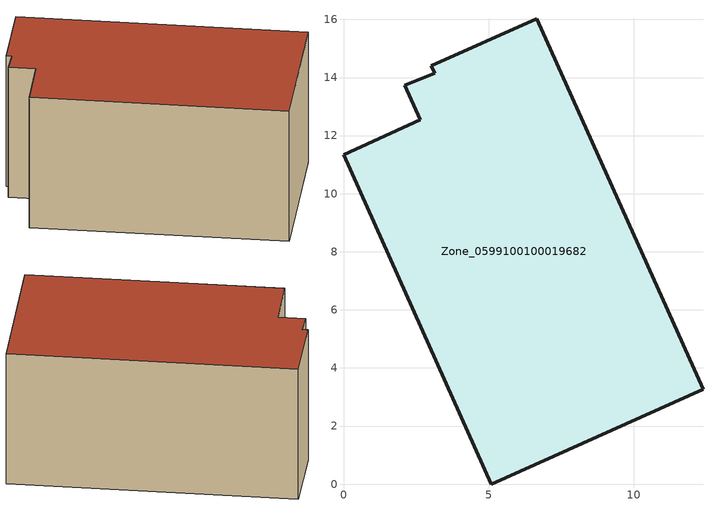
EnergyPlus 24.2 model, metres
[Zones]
Zone_0599100100019682
 floor ground (C_G): 3.02,14.41 6.65,16.02 12.38,3.27 5.08,0 0,11.34 2.65,12.54 2.11,13.74 3.14,14.15 z0
 wall outside (C_F): 5.08,0 12.38,3.27 6.65,16.02 3.02,14.41 3.14,14.15 2.11,13.74 2.65,12.54 0,11.34 5.08,0 z0:7.02
 roof outside (C_R): 6.65,16.02 3.02,14.41 3.14,14.15 2.11,13.74 2.65,12.54 0,11.34 5.08,0 12.38,3.27 z7.02
[BUILDING]
Pand.0599100100019682: North Axis=0; Terrain=City; Loads Convergence Tolerance Value=0.04; Temperature Convergence Tolerance Value=0.4; Solar Distribution=FullExterior; Maximum Number of Warmup Days=25; Minimum Number of Warmup Days=1
[Site:Location]
Rotterdam.The.Hague.AP_ZH_NLD Design_Conditions: Latitude=51.96; Longitude=4.45; Time Zone=1; Elevation=-4.5
[SITE:GROUNDTEMPERATURE:BUILDINGSURFACE]
18, 18, 18, 18, 18, 18, 18, 18, 18, 18, 18, 18
[MATERIAL] Thermal Absorptance=0.9; Solar Absorptance=0.7; Visible Absorptance=0.7
Name | Roughness | Thickness | Conductivity | Density | Specific Heat
G.D.2015-2018 | MediumSmooth | 0.15 | 0.0428571 | 540 | 1210
F.D.2015-2018 | Rough | 0.3 | 0.0666667 | 1920 | 840
R.D.2015-2018 | MediumRough | 0.2 | 0.0333333 | 1500 | 1000
[CONSTRUCTION]
C_G: G.D.2015-2018
C_F: F.D.2015-2018
C_R: R.D.2015-2018
[ZONE]
Zone_0599100100019682: Type=1; Multiplier=1; Ceiling Height=Autocalculate; Volume=Autocalculate; Floor Area=autocalculate; Part of Total Floor Area=Yes
[ZONEINFILTRATION:DESIGNFLOWRATE]
Infil_Zone_0599100100019682: Zone or ZoneList or Space or SpaceList=Zone_0599100100019682; Schedule=AlwaysOn; Design Flow Rate Calculation Method=Flow/Area; Flow Rate per Floor Area=0.0021; Constant Term Coefficient=1; Temperature Term Coefficient=0; Velocity Term Coefficient=0; Velocity Squared Term Coefficient=0
[HVACTEMPLATE:ZONE:IDEALLOADSAIRSYSTEM]
Zone_0599100100019682: Maximum Heating Supply Air Temperature=50; Minimum Cooling Supply Air Temperature=13; Maximum Heating Supply Air Humidity Ratio=0.0156; Minimum Cooling Supply Air Humidity Ratio=0.0077; Heating Limit=NoLimit; Cooling Limit=NoLimit; Dehumidification Control Type=ConstantSensibleHeatRatio; Cooling Sensible Heat Ratio=0.7; Dehumidification Setpoint=60; Humidification Control Type=None; Humidification Setpoint=30; Outdoor Air Method=None; Outdoor Air Flow Rate per Person=0.00944; Outdoor Air Flow Rate per Zone Floor Area=0; Outdoor Air Flow Rate per Zone=0; Demand Controlled Ventilation Type=None; Outdoor Air Economizer Type=NoEconomizer; Heat Recovery Type=None; Sensible Heat Recovery Effectiveness=0.7; Latent Heat Recovery Effectiveness=0.65
[ZONECONTROL:THERMOSTAT]
ThermostatControl_Zone_0599100100019682: Zone or ZoneList=Zone_0599100100019682; Control Type Schedule=DualSetpointControlType; Control 1=Thermostat_Zone_0599100100019682; Temperature Difference Between Cutout And Setpoint=0
[THERMOSTATSETPOINT:DUALSETPOINT]
Thermostat_Zone_0599100100019682: Heating Setpoint Temperature Schedule=HeatingSetpoint_Zone_0599100100019682; Cooling Setpoint Temperature Schedule=CoolingSetpoint_Zone_0599100100019682
[SCHEDULE:COMPACT]
HeatingSetpoint_Zone_0599100100019682: Through: 12/31, For: AllDays, Until: 24:00, 21
CoolingSetpoint_Zone_0599100100019682: Through: 12/31, For: AllDays, Until: 24:00, 24
DualSetpointControlType: Through: 12/31, For: AllDays, Until: 24:00, 4
AlwaysOn: Through: 12/31, For: AllDays, Until: 24:00, 1
